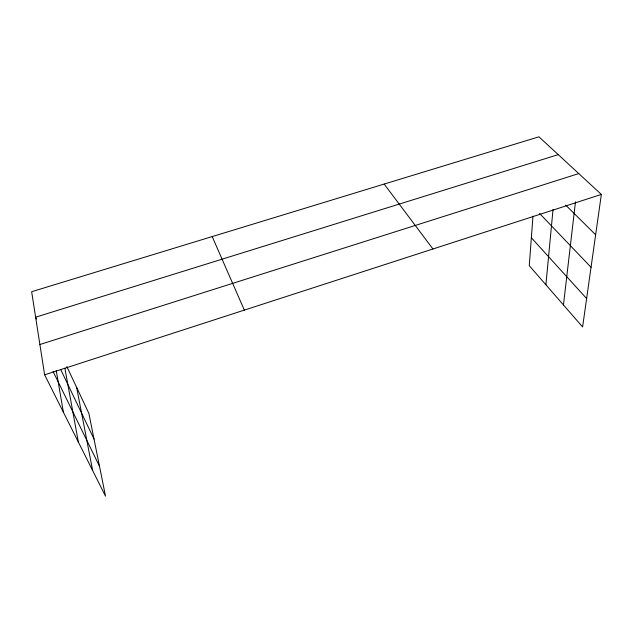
<?xml version="1.0" encoding="UTF-8"?>
<svg xmlns="http://www.w3.org/2000/svg" width="633" height="633" viewBox="0 0 633 633"><rect width="100%" height="100%" fill="white"/><g stroke="black" fill="none" stroke-linecap="round" stroke-linejoin="round"><path stroke-width="0.95" d="M532.986 216.122L529.267 265.678L582.605 326.952L601.35 194.426L538.944 136.815L31.65 291.71L44.627 374.823L105.513 496.185L88.873 413.436L66.821 366.515M545.899 284.779L553.036 209.476M563.457 304.948L575.484 201.785M44.627 374.823L601.35 194.426M39.895 344.518L578.768 173.584M558.243 154.626L35.63 317.188L36.477 318.969M565.712 205.124L595.645 234.772M539.593 213.471L591.048 267.268M531.356 237.786L586.625 298.539M384.176 184.068L432.948 248.998M53.085 371.468L99.508 466.299M60.665 369.435L94.032 439.065M212.197 236.584L244.338 310.115M76.633 387.388L92.64 470.525M64.875 368.208L78.357 442.063M56.25 370.558L63.387 412.225"/></g></svg>
